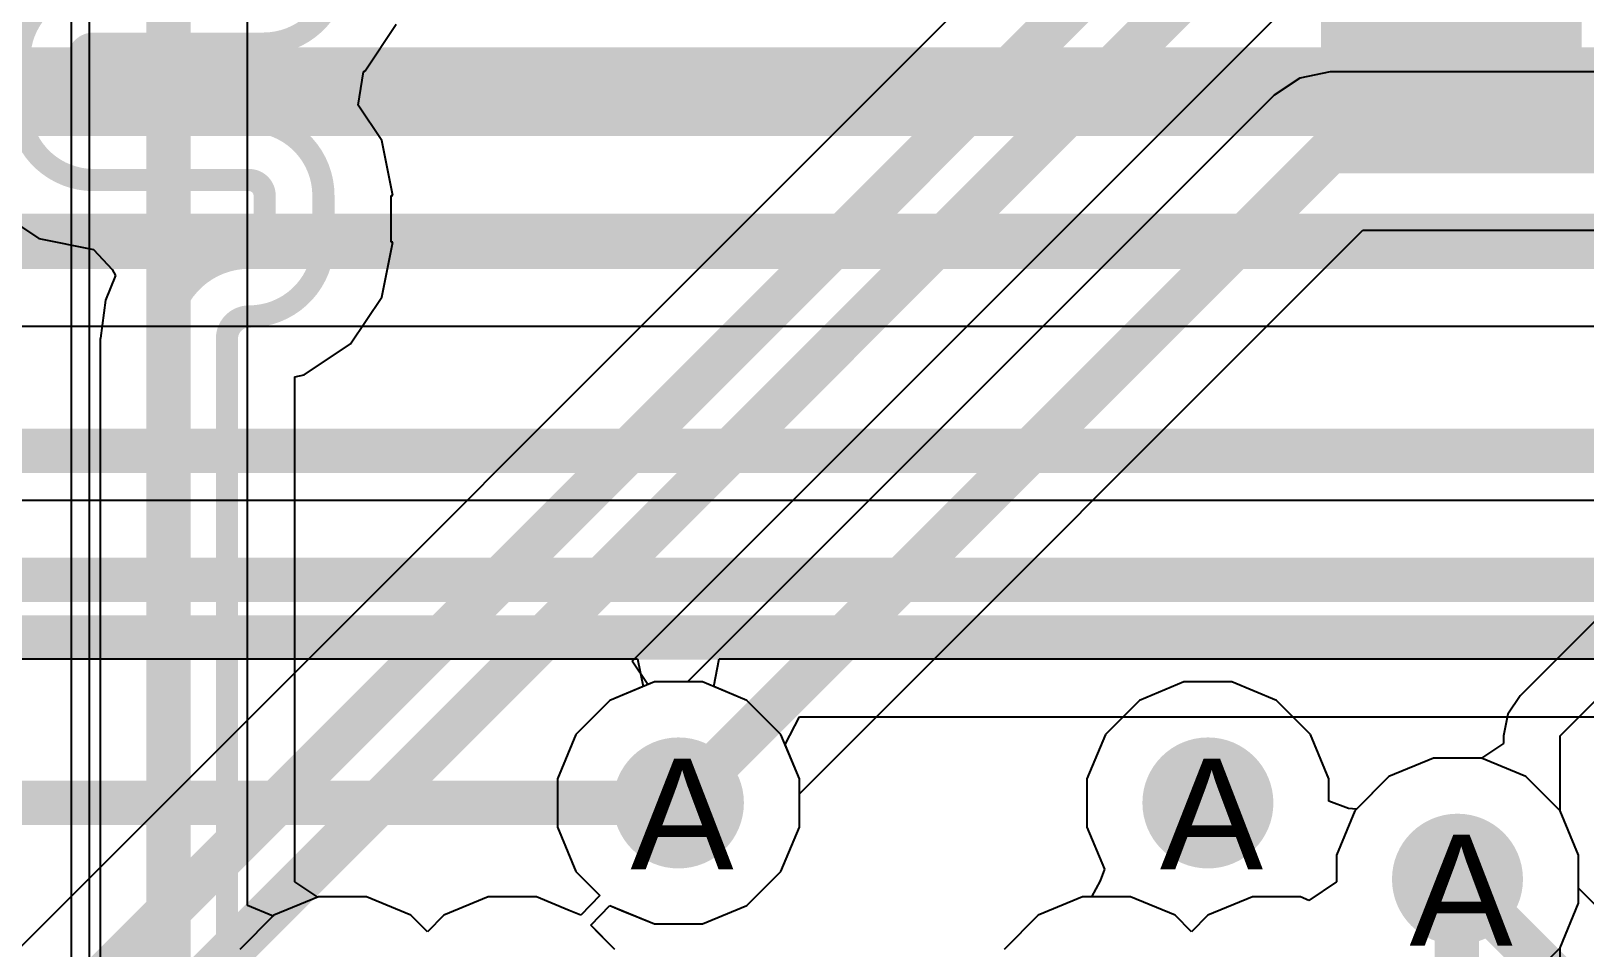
# Model space of a CAD drawing. Header units: inches. Extents: x 0 to 5271, y 0 to 5417.
# Drawn here: x 85.72 to 92.84, y 81.37 to 85.57 of the extents above; entities that cross this region are included whole.
import ezdxf

# ---------------------------------------------------------------- set-up
doc = ezdxf.new("R2010")
doc.units = ezdxf.units.IN
for name, color, linetype in [('Bottom Layer', 5, 'Continuous'), ('Drill Drawing', 1, 'Continuous'), ('L2_GND1', 16, 'Continuous'), ('L3_SIG1', 76, 'Continuous'), ('L4_PWR', 90, 'Continuous'), ('L5_GND2', 156, 'Continuous'), ('L6_SIG2', 130, 'Continuous'), ('L7_GND3', 216, 'Continuous'), ('Top Layer', 1, 'Continuous'), ('Top Overlay', 2, 'Continuous'), ('Top Paste', 8, 'Continuous'), ('Top Solder', 216, 'Continuous'), ('Via Holes', 16, 'Continuous')]:
    doc.layers.add(name, color=color, linetype=linetype)
doc.styles.add('Arial', font='', dxfattribs={"height": 0.2})
doc.styles.get('Arial').set_extended_font_data('Arial')

# ---------------------------------------------------------------- blocks, each defined once
blk = doc.blocks.new('C___0603_325')
at = {"layer": 'Top Layer'}
for points in [[(-0.381, 0.4445), (-0.381, -0.4445), (-1.143, -0.4445), (-1.143, 0.4445)], [(1.143, 0.4445), (1.143, -0.4445), (0.381, -0.4445), (0.381, 0.4445)]]:
    blk.add_hatch(color=1, dxfattribs=at).paths.add_polyline_path(points)
at = {"layer": 'Top Paste'}
for points in [[(-0.381, 0.4445), (-0.381, -0.4445), (-1.143, -0.4445), (-1.143, 0.4445)], [(1.143, 0.4445), (1.143, -0.4445), (0.381, -0.4445), (0.381, 0.4445)]]:
    blk.add_hatch(color=8, dxfattribs=at).paths.add_polyline_path(points)
at = {"layer": 'Top Solder'}
for points in [[(-0.321, 0.5045), (-0.321, -0.5045), (-1.203, -0.5045), (-1.203, 0.5045)], [(1.203, 0.5045), (1.203, -0.5045), (0.321, -0.5045), (0.321, 0.5045)]]:
    blk.add_hatch(color=216, dxfattribs=at).paths.add_polyline_path(points)
at = {"layer": 'Top Overlay'}
for points in [[(-1.2446, 0.5334, 0.127, 0.127, 0), (-0.4572, 0.5334, 0.127, 0.127, 0)], [(-1.2446, 0.5334, 0.127, 0.127, 0), (-1.2446, -0.5334, 0.127, 0.127, 0)], [(0.4572, 0.5334, 0.127, 0.127, 0), (1.2446, 0.5334, 0.127, 0.127, 0)], [(1.2446, 0.5334, 0.127, 0.127, 0), (1.2446, -0.5334, 0.127, 0.127, 0)], [(-1.2446, -0.5334, 0.127, 0.127, 0), (-0.4572, -0.5334, 0.127, 0.127, 0)], [(0.4572, -0.5334, 0.127, 0.127, 0), (1.2446, -0.5334, 0.127, 0.127, 0)]]:
    blk.add_lwpolyline(points, format="xyseb", dxfattribs=at)
for points in [[(-1.2763, 0.5334, 0.0635, 0.0635, 1), (-1.2128, 0.5334, 0.0635, 0.0635, 1)], [(-1.2763, 0.5334, 0.0635, 0.0635, 1), (-1.2128, 0.5334, 0.0635, 0.0635, 1)], [(-0.4889, 0.5334, 0.0635, 0.0635, 1), (-0.4254, 0.5334, 0.0635, 0.0635, 1)], [(0.4255, 0.5334, 0.0635, 0.0635, 1), (0.489, 0.5334, 0.0635, 0.0635, 1)], [(1.2129, 0.5334, 0.0635, 0.0635, 1), (1.2764, 0.5334, 0.0635, 0.0635, 1)], [(1.2129, 0.5334, 0.0635, 0.0635, 1), (1.2764, 0.5334, 0.0635, 0.0635, 1)], [(-1.2763, -0.5334, 0.0635, 0.0635, 1), (-1.2128, -0.5334, 0.0635, 0.0635, 1)], [(-1.2763, -0.5334, 0.0635, 0.0635, 1), (-1.2128, -0.5334, 0.0635, 0.0635, 1)], [(-0.4889, -0.5334, 0.0635, 0.0635, 1), (-0.4254, -0.5334, 0.0635, 0.0635, 1)], [(0.4255, -0.5334, 0.0635, 0.0635, 1), (0.489, -0.5334, 0.0635, 0.0635, 1)], [(1.2129, -0.5334, 0.0635, 0.0635, 1), (1.2764, -0.5334, 0.0635, 0.0635, 1)], [(1.2129, -0.5334, 0.0635, 0.0635, 1), (1.2764, -0.5334, 0.0635, 0.0635, 1)]]:
    blk.add_lwpolyline(points, format="xyseb", close=True, dxfattribs=at)

msp = doc.modelspace()

# ---------------------------------------------------------------- hatches: boundary and pattern name
at = {"layer": 'Bottom Layer'}
h = msp.add_hatch(color=5, dxfattribs=at)
edge = h.paths.add_edge_path()
edge.add_arc((88.6843, 82.0357), 0.3, 0, 360)
h = msp.add_hatch(color=5, dxfattribs=at)
edge = h.paths.add_edge_path()
edge.add_arc((91.1096, 82.0357), 0.3, 0, 360)
h = msp.add_hatch(color=5, dxfattribs=at)
edge = h.paths.add_edge_path()
edge.add_arc((92.2528, 81.6864), 0.3, 0, 360)
at = {"layer": 'L2_GND1'}
h = msp.add_hatch(color=16, dxfattribs=at)
edge = h.paths.add_edge_path()
edge.add_arc((88.6843, 82.0357), 0.3, 0, 360)
h = msp.add_hatch(color=16, dxfattribs=at)
edge = h.paths.add_edge_path()
edge.add_arc((91.1096, 82.0357), 0.3, 0, 360)
h = msp.add_hatch(color=16, dxfattribs=at)
edge = h.paths.add_edge_path()
edge.add_arc((92.2528, 81.6864), 0.3, 0, 360)
at = {"layer": 'L3_SIG1'}
h = msp.add_hatch(color=76, dxfattribs=at)
edge = h.paths.add_edge_path()
edge.add_arc((88.6843, 82.0357), 0.3, 0, 360)
h = msp.add_hatch(color=76, dxfattribs=at)
edge = h.paths.add_edge_path()
edge.add_arc((91.1096, 82.0357), 0.3, 0, 360)
h = msp.add_hatch(color=76, dxfattribs=at)
edge = h.paths.add_edge_path()
edge.add_arc((92.2528, 81.6864), 0.3, 0, 360)
at = {"layer": 'L4_PWR'}
h = msp.add_hatch(color=90, dxfattribs=at)
edge = h.paths.add_edge_path()
edge.add_arc((88.6843, 82.0357), 0.3, 0, 360)
h = msp.add_hatch(color=90, dxfattribs=at)
edge = h.paths.add_edge_path()
edge.add_arc((91.1096, 82.0357), 0.3, 0, 360)
h = msp.add_hatch(color=90, dxfattribs=at)
edge = h.paths.add_edge_path()
edge.add_arc((92.2528, 81.6864), 0.3, 0, 360)
at = {"layer": 'L5_GND2'}
h = msp.add_hatch(color=156, dxfattribs=at)
edge = h.paths.add_edge_path()
edge.add_arc((88.6843, 82.0357), 0.3, 0, 360)
h = msp.add_hatch(color=156, dxfattribs=at)
edge = h.paths.add_edge_path()
edge.add_arc((91.1096, 82.0357), 0.3, 0, 360)
h = msp.add_hatch(color=156, dxfattribs=at)
edge = h.paths.add_edge_path()
edge.add_arc((92.2528, 81.6864), 0.3, 0, 360)
at = {"layer": 'L6_SIG2'}
h = msp.add_hatch(color=130, dxfattribs=at)
edge = h.paths.add_edge_path()
edge.add_arc((88.6843, 82.0357), 0.3, 0, 360)
h = msp.add_hatch(color=130, dxfattribs=at)
edge = h.paths.add_edge_path()
edge.add_arc((91.1096, 82.0357), 0.3, 0, 360)
h = msp.add_hatch(color=130, dxfattribs=at)
edge = h.paths.add_edge_path()
edge.add_arc((92.2528, 81.6864), 0.3, 0, 360)
at = {"layer": 'L7_GND3'}
h = msp.add_hatch(color=216, dxfattribs=at)
edge = h.paths.add_edge_path()
edge.add_arc((88.6843, 82.0357), 0.3, 0, 360)
h = msp.add_hatch(color=216, dxfattribs=at)
edge = h.paths.add_edge_path()
edge.add_arc((91.1096, 82.0357), 0.3, 0, 360)
h = msp.add_hatch(color=216, dxfattribs=at)
edge = h.paths.add_edge_path()
edge.add_arc((92.2528, 81.6864), 0.3, 0, 360)
at = {"layer": 'Top Layer'}
h = msp.add_hatch(color=1, dxfattribs=at)
edge = h.paths.add_edge_path()
edge.add_arc((88.6843, 82.0357), 0.3, 0, 360)
h = msp.add_hatch(color=1, dxfattribs=at)
edge = h.paths.add_edge_path()
edge.add_arc((91.1096, 82.0357), 0.3, 0, 360)
h = msp.add_hatch(color=1, dxfattribs=at)
edge = h.paths.add_edge_path()
edge.add_arc((92.2528, 81.6864), 0.3, 0, 360)
at = {"layer": 'Via Holes'}
h = msp.add_hatch(color=7, dxfattribs=at)
edge = h.paths.add_edge_path()
edge.add_arc((88.6843, 82.0357), 0.15, 0, 360)
h = msp.add_hatch(color=7, dxfattribs=at)
edge = h.paths.add_edge_path()
edge.add_arc((91.1096, 82.0357), 0.15, 0, 360)
h = msp.add_hatch(color=7, dxfattribs=at)
edge = h.paths.add_edge_path()
edge.add_arc((92.2528, 81.6864), 0.15, 0, 360)

# ---------------------------------------------------------------- linework, layer by layer
at = {"layer": 'Bottom Layer'}
for p, q in [((91.5367, 87.2418), (85.0291, 80.7341)), ((88.4725, 82.6851), (91.8309, 86.0434)), ((91.5303, 85.3554), (91.4127, 85.2768)), ((91.6691, 85.383), (91.5303, 85.3554)), ((104.6726, 85.383), (91.6691, 85.383)), ((91.6691, 85.383), (91.6691, 85.383)), ((91.4127, 85.2768), (88.7255, 82.5897)), ((91.4127, 85.2768), (91.4127, 85.2768)), ((89.2383, 82.077), (91.8192, 84.6579)), ((91.8192, 84.6579), (94.7585, 84.6579)), ((88.5445, 82.5774), (88.4725, 82.6851)), ((88.5741, 82.5897), (88.5445, 82.5774)), ((88.7255, 82.5897), (88.5741, 82.5897)), ((92.1426, 82.2404), (91.939, 82.1561)), ((92.363, 82.2404), (92.1426, 82.2404)), ((92.5666, 82.1561), (92.363, 82.2404)), ((91.939, 82.1561), (91.7831, 82.0002)), ((92.7225, 82.0002), (92.5666, 82.1561)), ((89.2383, 81.9255), (89.2383, 82.077)), ((91.7831, 82.0002), (91.6988, 81.7966)), ((92.8068, 81.7966), (92.7225, 82.0002)), ((89.154, 81.7219), (89.2383, 81.9255)), ((91.6988, 81.7966), (91.6988, 81.6744)), ((92.8068, 81.5762), (92.8068, 81.7966)), ((88.9981, 81.566), (89.154, 81.7219)), ((91.6988, 81.6744), (91.5718, 81.5896)), ((88.2828, 81.4754), (88.3705, 81.566)), ((88.3705, 81.566), (88.5741, 81.4817)), ((88.7945, 81.4817), (88.9981, 81.566)), ((90.5354, 81.6054), (90.3318, 81.5211)), ((90.7558, 81.6054), (90.5354, 81.6054)), ((90.9594, 81.5211), (90.7558, 81.6054)), ((91.3132, 81.6054), (91.1096, 81.5211)), ((91.5336, 81.6054), (91.3132, 81.6054)), ((91.5718, 81.5896), (91.5336, 81.6054)), ((92.7225, 81.3726), (92.8068, 81.5762)), ((90.3318, 81.5211), (90.176, 81.3652)), ((91.0345, 81.446), (90.9594, 81.5211)), ((91.1096, 81.5211), (91.0345, 81.446)), ((88.3929, 81.3652), (88.2828, 81.4754)), ((88.5741, 81.4817), (88.7945, 81.4817)), ((92.6122, 81.2623), (92.7225, 81.3726))]:
    msp.add_line(p, q, dxfattribs=at)
for points in [[(81.2344, 76.4267, 0.2032, 0.2032, 0), (91.7931, 86.9854, 0.2032, 0.2032, 0)], [(81.3712, 76.0965, 0.2032, 0.2032, 0), (91.6807, 86.406, 0.2032, 0.2032, 0)], [(88.6843, 82.0357, 0.2032, 0.2032, 0), (91.6691, 85.0205, 0.2032, 0.2032, 0)], [(91.6691, 85.0205, 0.2032, 0.2032, 0), (109.06, 85.0205, 0.2032, 0.2032, 0)], [(92.2496, 81.6832, 0.2032, 0.2032, 0), (92.2528, 81.6864, 0.2032, 0.2032, 0)], [(92.2496, 76.092, 0.2032, 0.2032, 0), (92.2496, 81.6832, 0.2032, 0.2032, 0)]]:
    msp.add_lwpolyline(points, format="xyseb", dxfattribs=at)
for points in [[(91.6183, 85.0205, 0.1016, 0.1016, 1), (91.7199, 85.0205, 0.1016, 0.1016, 1)], [(91.6183, 85.0205, 0.1016, 0.1016, 1), (91.7199, 85.0205, 0.1016, 0.1016, 1)], [(88.6335, 82.0357, 0.1016, 0.1016, 1), (88.7351, 82.0357, 0.1016, 0.1016, 1)], [(92.1988, 81.6832, 0.1016, 0.1016, 1), (92.3004, 81.6832, 0.1016, 0.1016, 1)], [(92.1988, 81.6832, 0.1016, 0.1016, 1), (92.3004, 81.6832, 0.1016, 0.1016, 1)], [(92.202, 81.6864, 0.1016, 0.1016, 1), (92.3036, 81.6864, 0.1016, 0.1016, 1)]]:
    msp.add_lwpolyline(points, format="xyseb", close=True, dxfattribs=at)
at = {"layer": 'L2_GND1'}
for p, q in [((60.8031, 84.2194), (110.0858, 84.2194)), ((101.4476, 83.4206), (66.5015, 83.4206)), ((66.3702, 82.6954), (88.4975, 82.6954)), ((88.4975, 82.6954), (88.5228, 82.5684)), ((88.8458, 82.5684), (88.8711, 82.6954)), ((88.8711, 82.6954), (93.4225, 82.6954)), ((88.5228, 82.5684), (88.3705, 82.5054)), ((88.9981, 82.5054), (88.8458, 82.5684)), ((88.3705, 82.5054), (88.2146, 82.3495)), ((89.154, 82.3495), (88.9981, 82.5054)), ((88.2146, 82.3495), (88.1303, 82.1459)), ((89.2383, 82.1459), (89.154, 82.3495)), ((92.1426, 82.2404), (91.939, 82.1561)), ((92.363, 82.2404), (92.1426, 82.2404)), ((92.5666, 82.1561), (92.363, 82.2404)), ((88.1303, 82.1459), (88.1303, 81.9255)), ((89.2383, 81.9255), (89.2383, 82.1459)), ((91.939, 82.1561), (91.7831, 82.0002)), ((92.7225, 82.0002), (92.5666, 82.1561)), ((91.7831, 82.0002), (91.6988, 81.7966)), ((92.8068, 81.7966), (92.7225, 82.0002)), ((88.1303, 81.9255), (88.2146, 81.7219)), ((89.154, 81.7219), (89.2383, 81.9255)), ((91.6988, 81.7966), (91.6988, 81.6744)), ((92.8068, 81.5762), (92.8068, 81.7966)), ((88.2146, 81.7219), (88.2813, 81.6552)), ((88.9981, 81.566), (89.154, 81.7219)), ((88.2813, 81.6552), (88.3248, 81.6117)), ((91.6988, 81.6744), (91.5718, 81.5896)), ((87.0353, 81.6054), (86.8317, 81.5211)), ((87.2557, 81.6054), (87.0353, 81.6054)), ((87.4593, 81.5211), (87.2557, 81.6054)), ((87.8131, 81.6054), (87.6095, 81.5211)), ((88.0335, 81.6054), (87.8131, 81.6054)), ((88.1835, 81.5433), (88.0335, 81.6054)), ((88.3248, 81.6117), (88.2371, 81.5211)), ((88.2828, 81.4754), (88.3705, 81.566)), ((88.3705, 81.566), (88.4241, 81.5438)), ((88.7945, 81.4817), (88.9981, 81.566)), ((90.5354, 81.6054), (90.3318, 81.5211)), ((90.7558, 81.6054), (90.5354, 81.6054)), ((90.9594, 81.5211), (90.7558, 81.6054)), ((91.3132, 81.6054), (91.1096, 81.5211)), ((91.5336, 81.6054), (91.3132, 81.6054)), ((91.5718, 81.5896), (91.5336, 81.6054)), ((92.7225, 81.3726), (92.8068, 81.5762)), ((86.8317, 81.5211), (86.6758, 81.3652)), ((87.5344, 81.446), (87.4593, 81.5211)), ((87.6095, 81.5211), (87.5344, 81.446)), ((88.2371, 81.5211), (88.1835, 81.5433)), ((88.4241, 81.5438), (88.5741, 81.4817)), ((90.3318, 81.5211), (90.176, 81.3652)), ((91.0345, 81.446), (90.9594, 81.5211)), ((91.1096, 81.5211), (91.0345, 81.446)), ((88.3263, 81.4319), (88.2828, 81.4754)), ((88.3929, 81.3652), (88.3263, 81.4319)), ((88.5741, 81.4817), (88.7945, 81.4817)), ((92.5666, 81.2167), (92.7225, 81.3726))]:
    msp.add_line(p, q, dxfattribs=at)
for points in [[(52.6306, 85.1916, 0.2032, 0.2032, 0), (109.9903, 85.1916, 0.2032, 0.2032, 0)], [(61.7521, 84.582, 0.2032, 0.2032, 0), (110.236, 84.582, 0.2032, 0.2032, 0)], [(68.2991, 83.058, 0.2032, 0.2032, 0), (101.4476, 83.058, 0.2032, 0.2032, 0)]]:
    msp.add_lwpolyline(points, format="xyseb", dxfattribs=at)
at = {"layer": 'L3_SIG1'}
for p, q in [((86.7108, 81.5661), (86.7108, 91.4304)), ((85.9856, 86.5509), (85.9856, 73.2396)), ((88.5741, 82.5897), (88.3705, 82.5054)), ((88.7945, 82.5897), (88.5741, 82.5897)), ((88.9981, 82.5054), (88.7945, 82.5897)), ((88.3705, 82.5054), (88.2146, 82.3495)), ((89.154, 82.3495), (88.9981, 82.5054)), ((88.2146, 82.3495), (88.1303, 82.1459)), ((89.2383, 82.1459), (89.154, 82.3495)), ((92.1426, 82.2404), (91.939, 82.1561)), ((92.363, 82.2404), (92.1426, 82.2404)), ((92.5666, 82.1561), (92.363, 82.2404)), ((88.1303, 82.1459), (88.1303, 81.9255)), ((89.2383, 81.9255), (89.2383, 82.1459)), ((91.939, 82.1561), (91.7831, 82.0002)), ((92.7225, 82.0002), (92.5666, 82.1561)), ((91.7831, 82.0002), (91.6988, 81.7966)), ((92.8068, 81.7966), (92.7225, 82.0002)), ((88.1303, 81.9255), (88.2146, 81.7219)), ((89.154, 81.7219), (89.2383, 81.9255)), ((91.6988, 81.7966), (91.6988, 81.6744)), ((92.8068, 81.5762), (92.8068, 81.7966)), ((88.2146, 81.7219), (88.2813, 81.6552)), ((88.9981, 81.566), (89.154, 81.7219)), ((88.2813, 81.6552), (88.3248, 81.6117)), ((91.6988, 81.6744), (91.5718, 81.5896)), ((86.8281, 81.5175), (86.7108, 81.5661)), ((87.0353, 81.6054), (86.8317, 81.5211)), ((87.2557, 81.6054), (87.0353, 81.6054)), ((87.4593, 81.5211), (87.2557, 81.6054)), ((87.8131, 81.6054), (87.6095, 81.5211)), ((88.0335, 81.6054), (87.8131, 81.6054)), ((88.1835, 81.5433), (88.0335, 81.6054)), ((88.3248, 81.6117), (88.2371, 81.5211)), ((88.2828, 81.4754), (88.3705, 81.566)), ((88.3705, 81.566), (88.4241, 81.5438)), ((88.7945, 81.4817), (88.9981, 81.566)), ((90.5354, 81.6054), (90.3318, 81.5211)), ((90.7558, 81.6054), (90.5354, 81.6054)), ((90.9594, 81.5211), (90.7558, 81.6054)), ((91.3132, 81.6054), (91.1096, 81.5211)), ((91.5336, 81.6054), (91.3132, 81.6054)), ((91.5718, 81.5896), (91.5336, 81.6054)), ((92.7225, 81.3726), (92.8068, 81.5762)), ((86.8317, 81.5211), (86.8281, 81.5175)), ((87.5344, 81.446), (87.4593, 81.5211)), ((87.6095, 81.5211), (87.5344, 81.446)), ((88.2371, 81.5211), (88.1835, 81.5433)), ((88.4241, 81.5438), (88.5741, 81.4817)), ((90.3318, 81.5211), (90.176, 81.3652)), ((91.0345, 81.446), (90.9594, 81.5211)), ((91.1096, 81.5211), (91.0345, 81.446)), ((88.3263, 81.4319), (88.2828, 81.4754)), ((88.3929, 81.3652), (88.3263, 81.4319)), ((88.5741, 81.4817), (88.7945, 81.4817)), ((92.5666, 81.2167), (92.7225, 81.3726))]:
    msp.add_line(p, q, dxfattribs=at)
msp.add_lwpolyline([(86.3482, 73.0894, 0.2032, 0.2032, 0), (86.3482, 91.5806, 0.2032, 0.2032, 0)], format="xyseb", dxfattribs=at)
at = {"layer": 'L4_PWR'}
for p, q in [((88.5741, 82.5897), (88.3705, 82.5054)), ((88.7945, 82.5897), (88.5741, 82.5897)), ((88.9981, 82.5054), (88.7945, 82.5897)), ((90.9994, 82.5897), (90.7958, 82.5054)), ((91.2198, 82.5897), (90.9994, 82.5897)), ((91.4234, 82.5054), (91.2198, 82.5897)), ((88.3705, 82.5054), (88.2146, 82.3495)), ((89.154, 82.3495), (88.9981, 82.5054)), ((90.7958, 82.5054), (90.6399, 82.3495)), ((91.5793, 82.3495), (91.4234, 82.5054)), ((88.2146, 82.3495), (88.1303, 82.1459)), ((89.2383, 82.1459), (89.154, 82.3495)), ((90.6399, 82.3495), (90.5556, 82.1459)), ((91.6636, 82.1459), (91.5793, 82.3495)), ((92.1426, 82.2404), (91.939, 82.1561)), ((92.363, 82.2404), (92.1426, 82.2404)), ((92.5666, 82.1561), (92.363, 82.2404)), ((88.1303, 82.1459), (88.1303, 81.9255)), ((89.2383, 81.9255), (89.2383, 82.1459)), ((90.5556, 82.1459), (90.5556, 81.9255)), ((91.6636, 82.0435), (91.6636, 82.1459)), ((91.939, 82.1561), (91.7906, 82.0077)), ((92.7225, 82.0002), (92.5666, 82.1561)), ((91.7542, 82.0107), (91.6636, 82.0435)), ((91.7906, 82.0077), (91.7542, 82.0107)), ((92.8068, 81.7966), (92.7225, 82.0002)), ((88.1303, 81.9255), (88.2146, 81.7219)), ((89.154, 81.7219), (89.2383, 81.9255)), ((90.5556, 81.9255), (90.6356, 81.7324)), ((92.8068, 81.5762), (92.8068, 81.7966)), ((88.2146, 81.7219), (88.2813, 81.6552)), ((88.9981, 81.566), (89.154, 81.7219)), ((90.6356, 81.7324), (90.6165, 81.6786)), ((88.2813, 81.6552), (88.3248, 81.6117)), ((90.6165, 81.6786), (90.5768, 81.6054)), ((87.0353, 81.6054), (86.8317, 81.5211)), ((87.2557, 81.6054), (87.0353, 81.6054)), ((87.4593, 81.5211), (87.2557, 81.6054)), ((87.8131, 81.6054), (87.6095, 81.5211)), ((88.0335, 81.6054), (87.8131, 81.6054)), ((88.1835, 81.5433), (88.0335, 81.6054)), ((88.3248, 81.6117), (88.2371, 81.5211)), ((88.2828, 81.4754), (88.3705, 81.566)), ((88.3705, 81.566), (88.4241, 81.5438)), ((88.7945, 81.4817), (88.9981, 81.566)), ((90.5354, 81.6054), (90.3318, 81.5211)), ((90.5768, 81.6054), (90.5354, 81.6054)), ((92.7225, 81.3726), (92.8068, 81.5762)), ((86.8317, 81.5211), (86.6758, 81.3652)), ((87.5344, 81.446), (87.4593, 81.5211)), ((87.6095, 81.5211), (87.5344, 81.446)), ((88.2371, 81.5211), (88.1835, 81.5433)), ((88.4241, 81.5438), (88.5741, 81.4817)), ((90.3318, 81.5211), (90.176, 81.3652)), ((88.3263, 81.4319), (88.2828, 81.4754)), ((88.3929, 81.3652), (88.3263, 81.4319)), ((88.5741, 81.4817), (88.7945, 81.4817)), ((92.5666, 81.2167), (92.7225, 81.3726))]:
    msp.add_line(p, q, dxfattribs=at)
at = {"layer": 'L5_GND2'}
for p, q in [((87.2491, 85.3882), (87.3916, 85.6016)), ((87.2171, 85.2312), (87.2423, 85.3836)), ((87.2423, 85.3836), (87.2491, 85.3882)), ((87.3256, 85.0687), (87.2171, 85.2312)), ((87.3757, 84.817), (87.3256, 85.0687)), ((87.369, 84.6036), (87.369, 84.817)), ((87.369, 84.817), (87.3757, 84.817)), ((85.5406, 84.7633), (85.754, 84.6207)), ((85.754, 84.6207), (86.0057, 84.5707)), ((86.0057, 84.5707), (86.0906, 84.4788)), ((87.3256, 84.3519), (87.3757, 84.6036)), ((87.3757, 84.6036), (87.369, 84.6036)), ((86.1061, 84.4503), (86.0596, 84.338)), ((86.0906, 84.4788), (86.1061, 84.4503)), ((87.183, 84.1385), (87.3256, 84.3519)), ((86.0596, 84.338), (86.0367, 84.1638)), ((86.0367, 84.1638), (86.0363, 84.1617)), ((86.0363, 84.1617), (86.0363, 82.0357)), ((86.9696, 83.9959), (87.183, 84.1385)), ((86.9271, 83.9874), (86.9696, 83.9959)), ((86.9271, 82.0357), (86.9271, 83.9874)), ((88.5741, 82.5897), (88.3705, 82.5054)), ((88.7945, 82.5897), (88.5741, 82.5897)), ((88.9981, 82.5054), (88.7945, 82.5897)), ((88.3705, 82.5054), (88.2146, 82.3495)), ((89.154, 82.3495), (88.9981, 82.5054)), ((88.2146, 82.3495), (88.1303, 82.1459)), ((89.2383, 82.1459), (89.154, 82.3495)), ((92.1426, 82.2404), (91.939, 82.1561)), ((92.363, 82.2404), (92.1426, 82.2404)), ((92.5666, 82.1561), (92.363, 82.2404)), ((88.1303, 82.1459), (88.1303, 81.9255)), ((89.2383, 81.9255), (89.2383, 82.1459)), ((91.939, 82.1561), (91.7831, 82.0002)), ((92.7225, 82.0002), (92.5666, 82.1561)), ((86.0363, 82.0357), (86.0363, 77.0474)), ((86.9271, 81.6749), (86.9271, 82.0357)), ((91.7831, 82.0002), (91.6988, 81.7966)), ((92.8068, 81.7966), (92.7225, 82.0002)), ((88.1303, 81.9255), (88.2146, 81.7219)), ((89.154, 81.7219), (89.2383, 81.9255)), ((91.6988, 81.7966), (91.6988, 81.6744)), ((92.8068, 81.5762), (92.8068, 81.7966)), ((88.2146, 81.7219), (88.2813, 81.6552)), ((88.9981, 81.566), (89.154, 81.7219)), ((87.0327, 81.6043), (86.9271, 81.6749)), ((88.2813, 81.6552), (88.3248, 81.6117)), ((91.6988, 81.6744), (91.5718, 81.5896)), ((87.0353, 81.6054), (87.0327, 81.6043)), ((87.2557, 81.6054), (87.0353, 81.6054)), ((87.4593, 81.5211), (87.2557, 81.6054)), ((87.8131, 81.6054), (87.6095, 81.5211)), ((88.0335, 81.6054), (87.8131, 81.6054)), ((88.1835, 81.5433), (88.0335, 81.6054)), ((88.3248, 81.6117), (88.2371, 81.5211)), ((88.2828, 81.4754), (88.3705, 81.566)), ((88.3705, 81.566), (88.4241, 81.5438)), ((88.7945, 81.4817), (88.9981, 81.566)), ((90.5354, 81.6054), (90.3318, 81.5211)), ((90.7558, 81.6054), (90.5354, 81.6054)), ((90.9594, 81.5211), (90.7558, 81.6054)), ((91.3132, 81.6054), (91.1096, 81.5211)), ((91.5336, 81.6054), (91.3132, 81.6054)), ((91.5718, 81.5896), (91.5336, 81.6054)), ((92.7225, 81.3726), (92.8068, 81.5762)), ((87.5344, 81.446), (87.4593, 81.5211)), ((87.6095, 81.5211), (87.5344, 81.446)), ((88.2371, 81.5211), (88.1835, 81.5433)), ((88.4241, 81.5438), (88.5741, 81.4817)), ((90.3318, 81.5211), (90.176, 81.3652)), ((91.0345, 81.446), (90.9594, 81.5211)), ((91.1096, 81.5211), (91.0345, 81.446)), ((88.3263, 81.4319), (88.2828, 81.4754)), ((88.3929, 81.3652), (88.3263, 81.4319)), ((88.5741, 81.4817), (88.7945, 81.4817)), ((92.5666, 81.2167), (92.7225, 81.3726))]:
    msp.add_line(p, q, dxfattribs=at)
for points in [[(87.1243, 85.8533, 0.1016, 0.1016, -0.414214), (86.7839, 85.5129, 0.1016, 0.1016, 0)], [(85.6653, 85.4418, 0.1016, 0.1016, -0.414214), (86.0057, 85.7822, 0.1016, 0.1016, 0)], [(85.9346, 85.4418, 0.1016, 0.1016, -0.414214), (86.0057, 85.5129, 0.1016, 0.1016, 0)], [(86.0057, 85.5129, 0.1016, 0.1016, 0), (86.7839, 85.5129, 0.1016, 0.1016, 0)], [(85.9346, 85.2285, 0.1016, 0.1016, 0), (85.9346, 85.4418, 0.1016, 0.1016, 0)], [(86.0057, 84.8881, 0.1016, 0.1016, -0.414214), (85.6653, 85.2285, 0.1016, 0.1016, 0)], [(86.0057, 85.1573, 0.1016, 0.1016, -0.414214), (85.9346, 85.2285, 0.1016, 0.1016, 0)], [(86.0057, 85.1573, 0.1016, 0.1016, 0), (86.7179, 85.1573, 0.1016, 0.1016, 0)], [(86.7179, 85.1573, 0.1016, 0.1016, -0.414214), (87.0583, 84.817, 0.1016, 0.1016, 0)], [(86.0057, 84.8881, 0.1016, 0.1016, 0), (86.7179, 84.8881, 0.1016, 0.1016, 0)], [(86.7179, 84.8881, 0.1016, 0.1016, -0.414214), (86.789, 84.817, 0.1016, 0.1016, 0)], [(86.789, 84.6036, 0.1016, 0.1016, 0), (86.789, 84.817, 0.1016, 0.1016, 0)], [(87.0583, 84.6036, 0.1016, 0.1016, 0), (87.0583, 84.817, 0.1016, 0.1016, 0)], [(86.789, 84.6036, 0.1016, 0.1016, -0.414214), (86.7179, 84.5325, 0.1016, 0.1016, 0)], [(87.0583, 84.6036, 0.1016, 0.1016, -0.414214), (86.7179, 84.2633, 0.1016, 0.1016, 0)], [(86.347, 84.1617, 0.1016, 0.1016, -0.414214), (86.7179, 84.5325, 0.1016, 0.1016, 0)], [(86.7179, 84.5325, 0.1016, 0.1016, 0), (86.7179, 84.5325, 0.1016, 0.1016, 0)], [(86.6163, 84.1617, 0.1016, 0.1016, -0.414214), (86.7179, 84.2633, 0.1016, 0.1016, 0)], [(86.7179, 84.2633, 0.1016, 0.1016, 0), (86.7179, 84.2633, 0.1016, 0.1016, 0)], [(86.347, 82.0357, 0.1016, 0.1016, 0), (86.347, 84.1617, 0.1016, 0.1016, 0)], [(86.6163, 82.0357, 0.1016, 0.1016, 0), (86.6163, 84.1617, 0.1016, 0.1016, 0)], [(86.347, 77.0474, 0.1016, 0.1016, 0), (86.347, 82.0357, 0.1016, 0.1016, 0)], [(86.6163, 77.1589, 0.1016, 0.1016, 0), (86.6163, 82.0357, 0.1016, 0.1016, 0)]]:
    msp.add_lwpolyline(points, format="xyseb", dxfattribs=at)
for points in [[(85.9803, 85.5129, 0.0508, 0.0508, 1), (86.0311, 85.5129, 0.0508, 0.0508, 1)], [(85.9803, 85.5129, 0.0508, 0.0508, 1), (86.0311, 85.5129, 0.0508, 0.0508, 1)], [(86.7585, 85.5129, 0.0508, 0.0508, 1), (86.8093, 85.5129, 0.0508, 0.0508, 1)], [(86.7585, 85.5129, 0.0508, 0.0508, 1), (86.8093, 85.5129, 0.0508, 0.0508, 1)], [(85.9092, 85.4418, 0.0508, 0.0508, 1), (85.96, 85.4418, 0.0508, 0.0508, 1)], [(85.9092, 85.4418, 0.0508, 0.0508, 1), (85.96, 85.4418, 0.0508, 0.0508, 1)], [(85.9092, 85.2285, 0.0508, 0.0508, 1), (85.96, 85.2285, 0.0508, 0.0508, 1)], [(85.9092, 85.2285, 0.0508, 0.0508, 1), (85.96, 85.2285, 0.0508, 0.0508, 1)], [(85.9803, 85.1573, 0.0508, 0.0508, 1), (86.0311, 85.1573, 0.0508, 0.0508, 1)], [(85.9803, 85.1573, 0.0508, 0.0508, 1), (86.0311, 85.1573, 0.0508, 0.0508, 1)], [(86.6925, 85.1573, 0.0508, 0.0508, 1), (86.7433, 85.1573, 0.0508, 0.0508, 1)], [(86.6925, 85.1573, 0.0508, 0.0508, 1), (86.7433, 85.1573, 0.0508, 0.0508, 1)], [(85.9803, 84.8881, 0.0508, 0.0508, 1), (86.0311, 84.8881, 0.0508, 0.0508, 1)], [(85.9803, 84.8881, 0.0508, 0.0508, 1), (86.0311, 84.8881, 0.0508, 0.0508, 1)], [(86.6925, 84.8881, 0.0508, 0.0508, 1), (86.7433, 84.8881, 0.0508, 0.0508, 1)], [(86.6925, 84.8881, 0.0508, 0.0508, 1), (86.7433, 84.8881, 0.0508, 0.0508, 1)], [(86.7636, 84.817, 0.0508, 0.0508, 1), (86.8144, 84.817, 0.0508, 0.0508, 1)], [(86.7636, 84.817, 0.0508, 0.0508, 1), (86.8144, 84.817, 0.0508, 0.0508, 1)], [(87.0329, 84.817, 0.0508, 0.0508, 1), (87.0837, 84.817, 0.0508, 0.0508, 1)], [(87.0329, 84.817, 0.0508, 0.0508, 1), (87.0837, 84.817, 0.0508, 0.0508, 1)], [(86.7636, 84.6036, 0.0508, 0.0508, 1), (86.8144, 84.6036, 0.0508, 0.0508, 1)], [(86.7636, 84.6036, 0.0508, 0.0508, 1), (86.8144, 84.6036, 0.0508, 0.0508, 1)], [(87.0329, 84.6036, 0.0508, 0.0508, 1), (87.0837, 84.6036, 0.0508, 0.0508, 1)], [(87.0329, 84.6036, 0.0508, 0.0508, 1), (87.0837, 84.6036, 0.0508, 0.0508, 1)], [(86.6925, 84.5325, 0.0508, 0.0508, 1), (86.7433, 84.5325, 0.0508, 0.0508, 1)], [(86.6925, 84.5325, 0.0508, 0.0508, 1), (86.7433, 84.5325, 0.0508, 0.0508, 1)], [(86.6925, 84.5325, 0.0508, 0.0508, 1), (86.7433, 84.5325, 0.0508, 0.0508, 1)], [(86.6925, 84.5325, 0.0508, 0.0508, 1), (86.7433, 84.5325, 0.0508, 0.0508, 1)], [(86.6925, 84.2633, 0.0508, 0.0508, 1), (86.7433, 84.2633, 0.0508, 0.0508, 1)], [(86.6925, 84.2633, 0.0508, 0.0508, 1), (86.7433, 84.2633, 0.0508, 0.0508, 1)], [(86.6925, 84.2633, 0.0508, 0.0508, 1), (86.7433, 84.2633, 0.0508, 0.0508, 1)], [(86.6925, 84.2633, 0.0508, 0.0508, 1), (86.7433, 84.2633, 0.0508, 0.0508, 1)], [(86.3216, 84.1617, 0.0508, 0.0508, 1), (86.3724, 84.1617, 0.0508, 0.0508, 1)], [(86.3216, 84.1617, 0.0508, 0.0508, 1), (86.3724, 84.1617, 0.0508, 0.0508, 1)], [(86.5909, 84.1617, 0.0508, 0.0508, 1), (86.6417, 84.1617, 0.0508, 0.0508, 1)], [(86.5909, 84.1617, 0.0508, 0.0508, 1), (86.6417, 84.1617, 0.0508, 0.0508, 1)], [(86.3216, 82.0357, 0.0508, 0.0508, 1), (86.3724, 82.0357, 0.0508, 0.0508, 1)], [(86.3216, 82.0357, 0.0508, 0.0508, 1), (86.3724, 82.0357, 0.0508, 0.0508, 1)], [(86.5909, 82.0357, 0.0508, 0.0508, 1), (86.6417, 82.0357, 0.0508, 0.0508, 1)], [(86.5909, 82.0357, 0.0508, 0.0508, 1), (86.6417, 82.0357, 0.0508, 0.0508, 1)]]:
    msp.add_lwpolyline(points, format="xyseb", close=True, dxfattribs=at)
at = {"layer": 'L6_SIG2'}
for p, q in [((89.173, 82.3035), (89.2389, 82.4305)), ((89.2389, 82.4305), (93.2797, 82.4305)), ((89.2383, 82.1459), (89.173, 82.3035)), ((92.1426, 82.2404), (91.939, 82.1561)), ((92.363, 82.2404), (92.1426, 82.2404)), ((92.5666, 82.1561), (92.363, 82.2404)), ((89.2383, 81.9255), (89.2383, 82.1459)), ((91.939, 82.1561), (91.7831, 82.0002)), ((92.7225, 82.0002), (92.5666, 82.1561)), ((91.7831, 82.0002), (91.6988, 81.7966)), ((92.8068, 81.7966), (92.7225, 82.0002)), ((89.154, 81.7219), (89.2383, 81.9255)), ((91.6988, 81.7966), (91.6988, 81.6744)), ((92.8068, 81.5762), (92.8068, 81.7966)), ((88.9981, 81.566), (89.154, 81.7219)), ((91.6988, 81.6744), (91.5718, 81.5896)), ((88.2828, 81.4754), (88.3705, 81.566)), ((88.3705, 81.566), (88.5741, 81.4817)), ((88.7945, 81.4817), (88.9981, 81.566)), ((90.5354, 81.6054), (90.3318, 81.5211)), ((90.7558, 81.6054), (90.5354, 81.6054)), ((90.9594, 81.5211), (90.7558, 81.6054)), ((91.3132, 81.6054), (91.1096, 81.5211)), ((91.5336, 81.6054), (91.3132, 81.6054)), ((91.5718, 81.5896), (91.5336, 81.6054)), ((92.7225, 81.3726), (92.8068, 81.5762)), ((90.3318, 81.5211), (90.176, 81.3652)), ((91.0345, 81.446), (90.9594, 81.5211)), ((91.1096, 81.5211), (91.0345, 81.446)), ((88.3929, 81.3652), (88.2828, 81.4754)), ((88.5741, 81.4817), (88.7945, 81.4817)), ((92.5666, 81.2167), (92.7225, 81.3726))]:
    msp.add_line(p, q, dxfattribs=at)
for points in [[(61.1172, 85.3948, 0.2032, 0.2032, 0), (119.8372, 85.3948, 0.2032, 0.2032, 0)], [(53.9081, 84.6328, 0.2032, 0.2032, 0), (111.6655, 84.6328, 0.2032, 0.2032, 0)], [(67.6435, 83.6479, 0.2032, 0.2032, 0), (118.1388, 83.6479, 0.2032, 0.2032, 0)], [(61.155, 82.7931, 0.2032, 0.2032, 0), (116.2783, 82.7931, 0.2032, 0.2032, 0)], [(73.8569, 82.0357, 0.2032, 0.2032, 0), (88.6843, 82.0357, 0.2032, 0.2032, 0)]]:
    msp.add_lwpolyline(points, format="xyseb", dxfattribs=at)
msp.add_lwpolyline([(88.6335, 82.0357, 0.1016, 0.1016, 1), (88.7351, 82.0357, 0.1016, 0.1016, 1)], format="xyseb", close=True, dxfattribs=at)
at = {"layer": 'L7_GND3'}
for p, q in [((85.9037, 80.3144), (85.9037, 87.0562)), ((88.5741, 82.5897), (88.3705, 82.5054)), ((88.7945, 82.5897), (88.5741, 82.5897)), ((88.9981, 82.5054), (88.7945, 82.5897)), ((88.3705, 82.5054), (88.2146, 82.3495)), ((89.154, 82.3495), (88.9981, 82.5054)), ((88.2146, 82.3495), (88.1303, 82.1459)), ((89.2383, 82.1459), (89.154, 82.3495)), ((92.1426, 82.2404), (91.939, 82.1561)), ((92.363, 82.2404), (92.1426, 82.2404)), ((92.5666, 82.1561), (92.363, 82.2404)), ((88.1303, 82.1459), (88.1303, 81.9255)), ((89.2383, 81.9255), (89.2383, 82.1459)), ((91.939, 82.1561), (91.7831, 82.0002)), ((92.7225, 82.0002), (92.5666, 82.1561)), ((91.7831, 82.0002), (91.6988, 81.7966)), ((92.8068, 81.7966), (92.7225, 82.0002)), ((88.1303, 81.9255), (88.2146, 81.7219)), ((89.154, 81.7219), (89.2383, 81.9255)), ((91.6988, 81.7966), (91.6988, 81.6744)), ((92.8068, 81.6452), (92.8068, 81.7966)), ((88.2146, 81.7219), (88.2813, 81.6552)), ((88.9981, 81.566), (89.154, 81.7219)), ((88.2813, 81.6552), (88.3248, 81.6117)), ((91.6988, 81.6744), (91.5718, 81.5896)), ((93.5968, 80.8552), (92.8068, 81.6452)), ((87.0353, 81.6054), (86.8317, 81.5211)), ((87.2557, 81.6054), (87.0353, 81.6054)), ((87.4593, 81.5211), (87.2557, 81.6054)), ((87.8131, 81.6054), (87.6095, 81.5211)), ((88.0335, 81.6054), (87.8131, 81.6054)), ((88.1835, 81.5433), (88.0335, 81.6054)), ((88.3248, 81.6117), (88.2371, 81.5211)), ((88.2828, 81.4754), (88.3705, 81.566)), ((88.3705, 81.566), (88.4241, 81.5438)), ((88.7945, 81.4817), (88.9981, 81.566)), ((90.5354, 81.6054), (90.3318, 81.5211)), ((90.7558, 81.6054), (90.5354, 81.6054)), ((90.9594, 81.5211), (90.7558, 81.6054)), ((91.3132, 81.6054), (91.1096, 81.5211)), ((91.5336, 81.6054), (91.3132, 81.6054)), ((91.5718, 81.5896), (91.5336, 81.6054)), ((86.8317, 81.5211), (86.6758, 81.3652)), ((87.5344, 81.446), (87.4593, 81.5211)), ((87.6095, 81.5211), (87.5344, 81.446)), ((88.2371, 81.5211), (88.1835, 81.5433)), ((88.4241, 81.5438), (88.5741, 81.4817)), ((90.3318, 81.5211), (90.176, 81.3652)), ((91.0345, 81.446), (90.9594, 81.5211)), ((91.1096, 81.5211), (91.0345, 81.446)), ((88.3263, 81.4319), (88.2828, 81.4754)), ((88.3929, 81.3652), (88.3263, 81.4319)), ((88.5741, 81.4817), (88.7945, 81.4817))]:
    msp.add_line(p, q, dxfattribs=at)
msp.add_lwpolyline([(92.2528, 81.6864, 0.2032, 0.2032, 0), (93.4466, 80.4926, 0.2032, 0.2032, 0)], format="xyseb", dxfattribs=at)
msp.add_lwpolyline([(92.202, 81.6864, 0.1016, 0.1016, 1), (92.3036, 81.6864, 0.1016, 0.1016, 1)], format="xyseb", close=True, dxfattribs=at)
at = {"layer": 'Top Layer'}
for p, q in [((93.2408, 83.227), (92.5393, 82.5255)), ((92.7225, 82.3424), (93.4239, 83.0438)), ((88.5741, 82.5897), (88.3705, 82.5054)), ((88.7945, 82.5897), (88.5741, 82.5897)), ((88.9981, 82.5054), (88.7945, 82.5897)), ((88.3705, 82.5054), (88.2146, 82.3495)), ((89.154, 82.3495), (88.9981, 82.5054)), ((92.5393, 82.5255), (92.4832, 82.4415)), ((92.4832, 82.4415), (92.4635, 82.3424)), ((88.2146, 82.3495), (88.1303, 82.1459)), ((89.2383, 82.1459), (89.154, 82.3495)), ((92.4635, 82.3075), (92.363, 82.2404)), ((92.4635, 82.3424), (92.4635, 82.3075)), ((92.7225, 82.0002), (92.7225, 82.3424)), ((92.1426, 82.2404), (91.939, 82.1561)), ((92.363, 82.2404), (92.1426, 82.2404)), ((88.1303, 82.1459), (88.1303, 81.9255)), ((89.2383, 81.9255), (89.2383, 82.1459)), ((91.939, 82.1561), (91.7831, 82.0002)), ((91.7831, 82.0002), (91.6988, 81.7966)), ((92.8068, 81.7966), (92.7225, 82.0002)), ((88.1303, 81.9255), (88.2146, 81.7219)), ((89.154, 81.7219), (89.2383, 81.9255)), ((91.6988, 81.7966), (91.6988, 81.6744)), ((92.8068, 81.5762), (92.8068, 81.7966)), ((88.2146, 81.7219), (88.2813, 81.6552)), ((88.9981, 81.566), (89.154, 81.7219)), ((88.2813, 81.6552), (88.3248, 81.6117)), ((91.6988, 81.6744), (91.5718, 81.5896)), ((87.0353, 81.6054), (86.8317, 81.5211)), ((87.2557, 81.6054), (87.0353, 81.6054)), ((87.4593, 81.5211), (87.2557, 81.6054)), ((87.8131, 81.6054), (87.6095, 81.5211)), ((88.0335, 81.6054), (87.8131, 81.6054)), ((88.1835, 81.5433), (88.0335, 81.6054)), ((88.3248, 81.6117), (88.2371, 81.5211)), ((88.2828, 81.4754), (88.3705, 81.566)), ((88.3705, 81.566), (88.4241, 81.5438)), ((88.7945, 81.4817), (88.9981, 81.566)), ((90.5354, 81.6054), (90.3318, 81.5211)), ((90.7558, 81.6054), (90.5354, 81.6054)), ((90.9594, 81.5211), (90.7558, 81.6054)), ((91.3132, 81.6054), (91.1096, 81.5211)), ((91.5336, 81.6054), (91.3132, 81.6054)), ((91.5718, 81.5896), (91.5336, 81.6054)), ((92.7225, 81.3726), (92.8068, 81.5762)), ((86.8317, 81.5211), (86.6758, 81.3652)), ((87.5344, 81.446), (87.4593, 81.5211)), ((87.6095, 81.5211), (87.5344, 81.446)), ((88.2371, 81.5211), (88.1835, 81.5433)), ((88.4241, 81.5438), (88.5741, 81.4817)), ((90.3318, 81.5211), (90.176, 81.3652)), ((91.0345, 81.446), (90.9594, 81.5211)), ((91.1096, 81.5211), (91.0345, 81.446)), ((88.3263, 81.4319), (88.2828, 81.4754)), ((88.3929, 81.3652), (88.3263, 81.4319)), ((88.5741, 81.4817), (88.7945, 81.4817)), ((92.7225, 80.68), (92.7225, 81.3726))]:
    msp.add_line(p, q, dxfattribs=at)

# ---------------------------------------------------------------- block references
at = {"rotation": 90}
msp.add_blockref('C___0603_325', (92.2244, 86.741), dxfattribs=at)

# ---------------------------------------------------------------- texts
at = {"layer": 'Drill Drawing', "style": 'Arial'}
for p in [(88.4642, 81.731), (90.8895, 81.731), (92.0327, 81.3817)]:
    msp.add_text('A', height=0.508, dxfattribs=at).set_placement(p)

doc.saveas('drawing.dxf')
